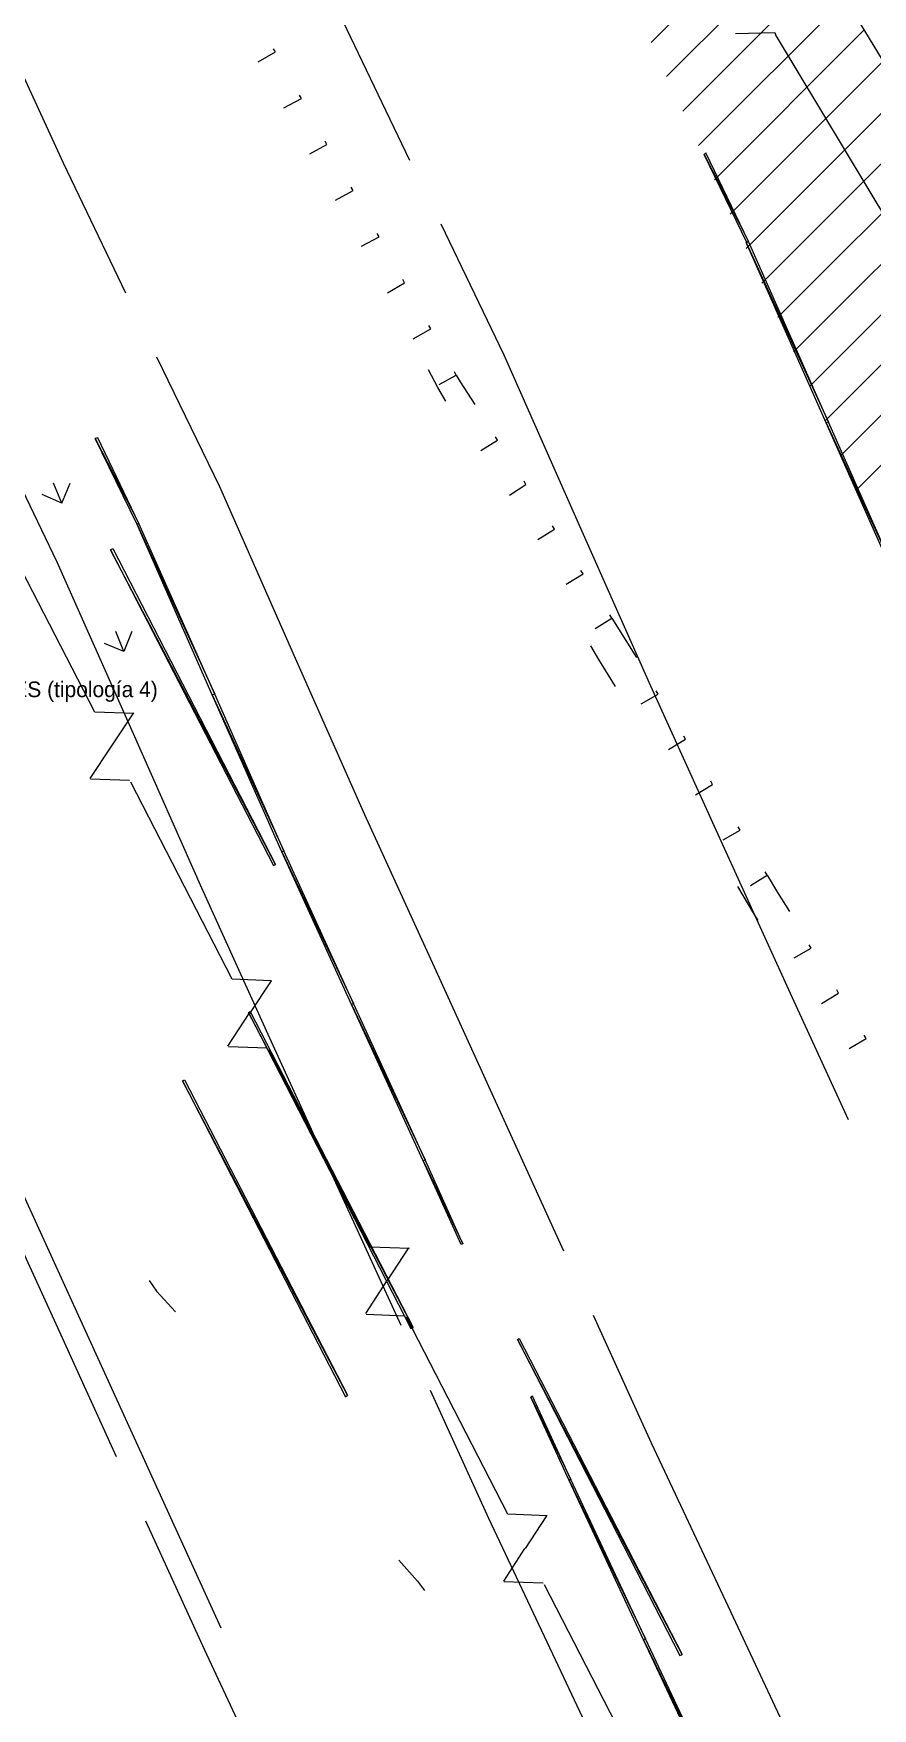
# Model space of a CAD drawing. Header units: metres. Extents: x 1 to 213, y 1 to 147.
# Drawn here: x 121.68 to 140.42, y 61.21 to 98.63 of the extents above; entities that cross this region are included whole.
import ezdxf

# ---------------------------------------------------------------- set-up
doc = ezdxf.new("R2010")
doc.units = ezdxf.units.M
doc.layers.add('00-BASE-ARQUITECTURA', color=8, linetype='Continuous', lineweight=0, plot=False)
doc.layers.add('PJ-ZONAS-TIPOLOGIA', color=30, linetype='Continuous', lineweight=0, plot=False)

msp = doc.modelspace()

# ---------------------------------------------------------------- linework, layer by layer
at = {"layer": '00-BASE-ARQUITECTURA'}
for points in [[(125.769, 105.008), (127.081, 102.161), (128.669, 98.732), (130.076, 95.8)], [(119.408, 102.076), (120.731, 99.219), (122.34, 95.737), (123.737, 92.837)], [(135.474, 98.425), (138.543, 101.505)], [(135.823, 97.663), (138.966, 100.806)], [(136.183, 96.89), (139.389, 100.097)], [(136.532, 96.128), (139.813, 99.399)], [(139.823, 99.377), (141.051, 97.356), (144.607, 91.387), (147.93, 85.831), (152.661, 77.989), (156.556, 71.564), (160.979, 64.156), (164.694, 57.88), (169.446, 50.334), (173.362, 43.582), (177.923, 43.593)], [(136.892, 95.356), (140.226, 98.7)], [(137.357, 98.626), (138.236, 98.647), (138.257, 98.605)], [(141.686, 94.382), (140.808, 94.361), (138.257, 98.605)], [(126.7, 97.991), (127.081, 98.213), (127.039, 98.287)], [(137.241, 94.594), (140.649, 98.002)], [(137.601, 93.821), (141.072, 97.293)], [(127.272, 96.964), (127.663, 97.176), (127.621, 97.25)], [(137.95, 93.049), (141.496, 96.594)], [(127.854, 95.938), (128.235, 96.15), (128.192, 96.224)], [(136.701, 95.959), (136.659, 95.927), (137.654, 93.98), (136.701, 95.959)], [(136.659, 95.927), (137.654, 93.98), (137.611, 93.959), (136.659, 95.927)], [(138.31, 92.287), (141.919, 95.896)], [(128.425, 94.901), (128.817, 95.123), (128.774, 95.197)], [(138.659, 91.514), (142.342, 95.197)], [(130.775, 94.372), (132.182, 91.451), (133.928, 87.514), (135.463, 84.053), (136.998, 80.677), (138.585, 77.195), (139.876, 74.369)], [(139.019, 90.752), (142.755, 94.488)], [(129.007, 93.874), (129.399, 94.086), (129.356, 94.16)], [(137.654, 93.98), (137.601, 93.959), (139.442, 89.948), (137.654, 93.98)], [(137.601, 93.959), (139.442, 89.948), (139.389, 89.927), (137.601, 93.959)], [(139.368, 89.979), (143.178, 93.789)], [(129.589, 92.837), (129.97, 93.059), (129.928, 93.133)], [(139.728, 89.217), (143.602, 93.091)], [(130.161, 91.81), (130.552, 92.033), (130.51, 92.107)], [(140.077, 88.445), (144.025, 92.392)], [(112.677, 91.906), (125.864, 63.013)], [(124.425, 91.408), (125.832, 88.508), (127.526, 84.677), (129.071, 81.185), (130.626, 77.777), (132.225, 74.284), (133.516, 71.437)], [(130.891, 90.413), (130.711, 90.72), (130.499, 91.112)], [(130.743, 90.784), (131.124, 90.995), (131.082, 91.07)], [(131.124, 90.995), (131.209, 90.847), (131.537, 90.339)], [(139.442, 89.948), (139.389, 89.927), (140.956, 86.519), (139.442, 89.948)], [(139.389, 89.927), (140.956, 86.519), (140.913, 86.498), (139.389, 89.927)], [(120.805, 89.715), (122.202, 86.826), (123.874, 83.058), (125.43, 79.544), (126.986, 76.115), (128.584, 72.623), (129.886, 69.776)], [(123.112, 89.598), (123.059, 89.577), (124.033, 87.683), (123.112, 89.598)], [(123.059, 89.577), (124.033, 87.683), (123.991, 87.662), (123.059, 89.577)], [(131.674, 89.313), (132.045, 89.546), (132.002, 89.62)], [(122.308, 88.138), (121.874, 88.328)], [(122.308, 88.138), (122.128, 88.582)], [(122.308, 88.138), (122.498, 88.582)], [(132.309, 88.318), (132.68, 88.551), (132.637, 88.625)], [(123.917, 83.439), (123.049, 83.471), (120.773, 87.873)], [(124.033, 87.683), (123.991, 87.662), (125.726, 83.873), (124.033, 87.683)], [(123.991, 87.662), (125.726, 83.873), (125.673, 83.852), (123.991, 87.662)], [(132.944, 87.323), (133.315, 87.556), (133.272, 87.63)], [(127.081, 80.063), (123.398, 87.09), (123.451, 87.122), (127.081, 80.063)], [(127.039, 80.042), (127.081, 80.063), (123.398, 87.09), (127.039, 80.042)], [(114.466, 86.752), (115.842, 83.883), (117.471, 80.222), (119.038, 76.676), (120.615, 73.215), (122.213, 69.723), (123.525, 66.844)], [(133.579, 86.328), (133.96, 86.561), (133.907, 86.635)], [(134.225, 85.333), (134.595, 85.566), (134.553, 85.64)], [(134.595, 85.566), (134.913, 85.069), (135.146, 84.688)], [(123.874, 85.27), (123.694, 84.825), (123.261, 85.005)], [(123.694, 84.825), (123.514, 85.27)], [(134.68, 84.042), (134.309, 84.645), (134.13, 84.952)], [(125.726, 83.873), (125.673, 83.852), (127.272, 80.37), (125.726, 83.873)], [(125.673, 83.852), (127.272, 80.37), (127.229, 80.349), (125.673, 83.852)], [(135.251, 83.651), (135.632, 83.873), (135.59, 83.947)], [(122.943, 81.989), (123.43, 82.719), (123.917, 83.45)], [(135.865, 82.635), (136.246, 82.867), (136.204, 82.931)], [(122.954, 81.978), (123.821, 81.947)], [(126.51, 76.74), (126.996, 77.47), (126.118, 77.502), (123.853, 81.904)], [(136.468, 81.619), (136.849, 81.851), (136.807, 81.926)], [(137.082, 80.613), (137.463, 80.835), (137.421, 80.91)], [(127.272, 80.37), (127.229, 80.349), (128.827, 76.962), (127.272, 80.37)], [(127.229, 80.349), (128.827, 76.962), (128.785, 76.941), (127.229, 80.349)], [(137.696, 79.597), (138.067, 79.83), (138.024, 79.904)], [(138.067, 79.83), (138.299, 79.438), (138.564, 79.015)], [(137.865, 78.814), (137.77, 78.973), (137.41, 79.576)], [(138.67, 77.978), (139.051, 78.2), (139.008, 78.274)], [(139.284, 76.962), (139.665, 77.195), (139.622, 77.269)], [(126.023, 76.009), (126.499, 76.74)], [(130.161, 69.723), (126.478, 76.761), (126.52, 76.782), (130.161, 69.723)], [(130.108, 69.702), (130.161, 69.723), (126.478, 76.761), (130.108, 69.702)], [(128.827, 76.962), (128.785, 76.941), (130.425, 73.469), (128.827, 76.962)], [(128.785, 76.941), (130.425, 73.469), (130.383, 73.448), (128.785, 76.941)], [(126.033, 75.999), (126.901, 75.967)], [(139.897, 75.957), (140.278, 76.179), (140.236, 76.253)], [(130.076, 71.49), (129.198, 71.522), (126.933, 75.925)], [(128.69, 68.21), (125.007, 75.237), (125.049, 75.258), (128.69, 68.21)], [(128.647, 68.178), (128.69, 68.21), (125.007, 75.237), (128.647, 68.178)], [(130.425, 73.469), (130.383, 73.448), (131.272, 71.596), (130.425, 73.469)], [(130.383, 73.448), (131.272, 71.596), (131.23, 71.575), (130.383, 73.448)], [(129.589, 70.771), (130.066, 71.501)], [(124.266, 70.771), (124.425, 70.538), (124.848, 70.072)], [(129.102, 70.04), (129.579, 70.771)], [(129.113, 70.019), (129.981, 69.988)], [(134.182, 69.998), (135.474, 67.151), (137.135, 63.616), (138.85, 59.965), (140.183, 57.097)], [(133.156, 65.521), (132.277, 65.553), (130.013, 69.956)], [(136.172, 62.42), (132.489, 69.458), (132.531, 69.48), (136.172, 62.42)], [(136.119, 62.399), (136.172, 62.42), (132.489, 69.458), (136.119, 62.399)], [(130.542, 68.326), (131.844, 65.468), (133.516, 61.912), (135.23, 58.272), (136.564, 55.414)], [(132.828, 68.188), (132.785, 68.167), (133.685, 66.326), (132.828, 68.188)], [(132.785, 68.167), (133.685, 66.326), (133.643, 66.305), (132.785, 68.167)], [(133.685, 66.326), (133.643, 66.305), (135.347, 62.77), (133.685, 66.326)], [(133.643, 66.305), (135.347, 62.77), (135.304, 62.749), (133.643, 66.305)], [(132.669, 64.791), (133.145, 65.521)], [(124.181, 65.405), (125.494, 62.537), (127.176, 58.939), (128.891, 55.308), (130.214, 52.472)], [(132.182, 64.061), (132.658, 64.791)], [(129.843, 64.527), (130.256, 64.061), (130.415, 63.849)], [(132.182, 64.05), (133.061, 64.019)], [(136.236, 59.542), (135.357, 59.574), (133.092, 63.976)], [(135.347, 62.77), (135.304, 62.749), (137.061, 59.129), (135.347, 62.77)], [(135.304, 62.749), (137.061, 59.129), (137.019, 59.108), (135.304, 62.749)]]:
    msp.add_lwpolyline(points, dxfattribs=at)

# ---------------------------------------------------------------- texts
at = {"layer": 'PJ-ZONAS-TIPOLOGIA'}
msp.add_text('P-2 BORDE PERIMETRAL ORIENTE - BORDES PERIMETRALES (tipología 4)', height=0.35, dxfattribs=at).set_placement((107.861, 83.803))

doc.saveas('drawing.dxf')
